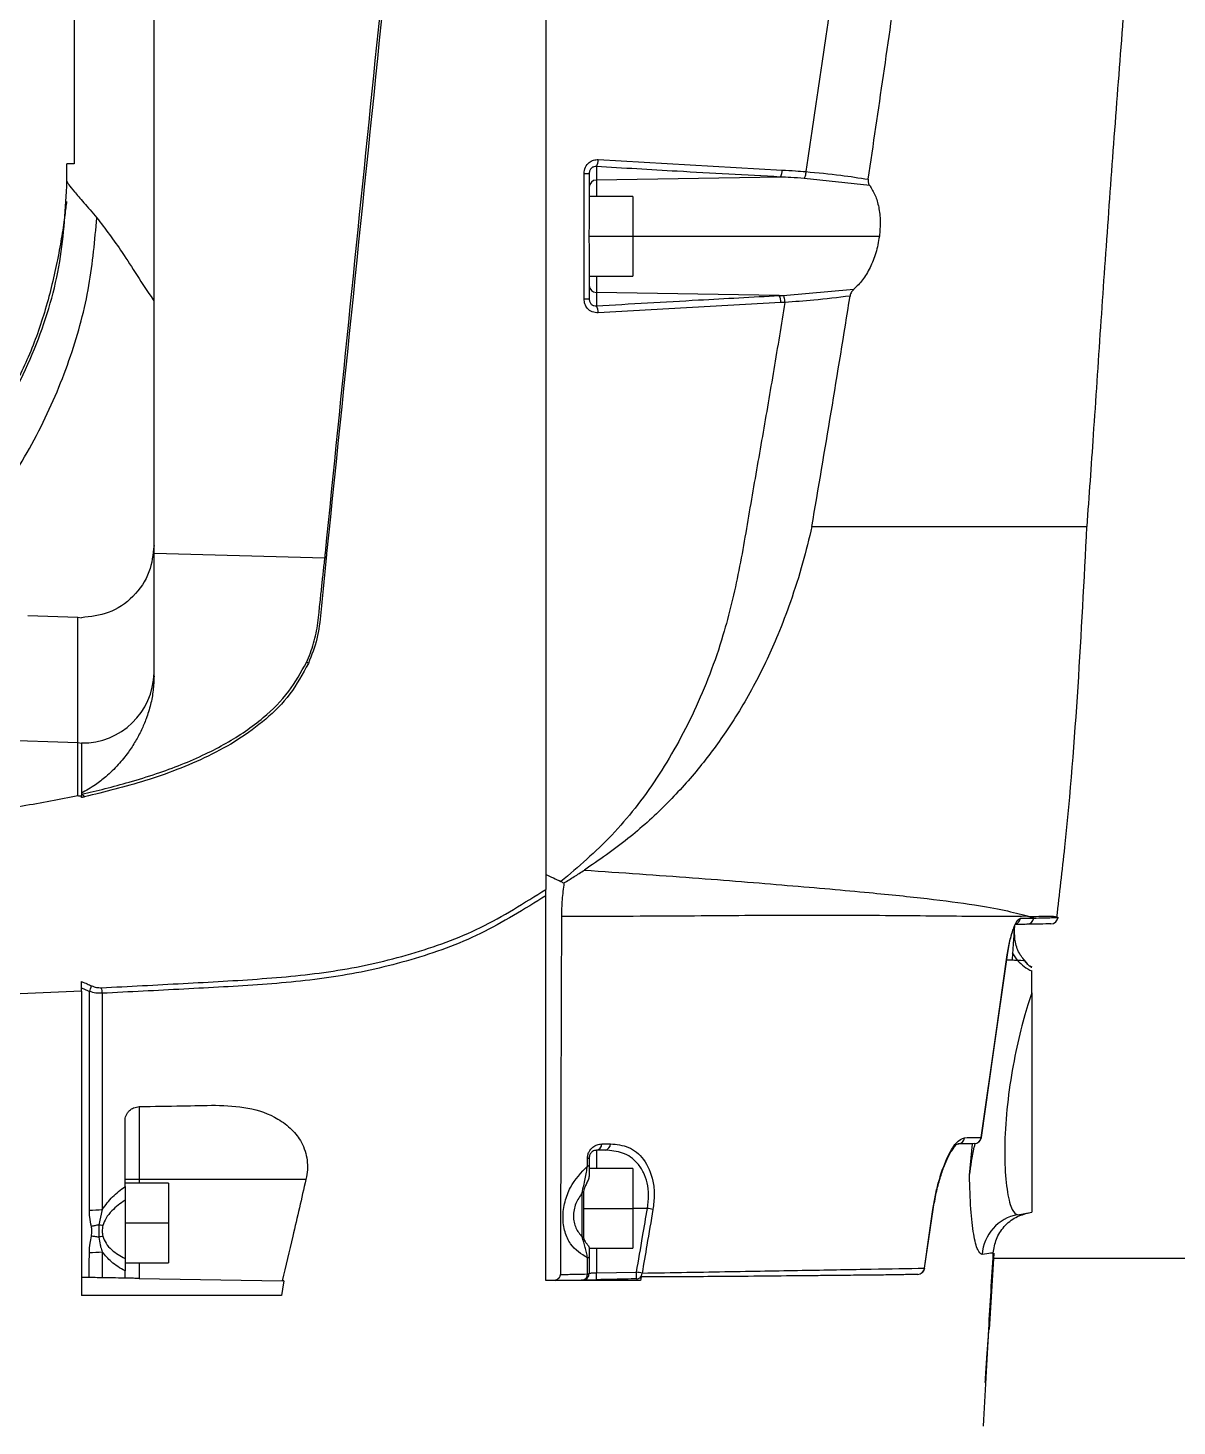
# Model space of a CAD drawing. Header units: millimetres. Extents: x -13464 to 9471, y -517 to 17126.
# Drawn here: x -10003.8 to -9924.6, y 4012.8 to 4109.1 of the extents above; entities that cross this region are included whole.
import ezdxf

# ---------------------------------------------------------------- set-up
doc = ezdxf.new("R2010")
doc.units = ezdxf.units.MM

msp = doc.modelspace()

# ---------------------------------------------------------------- linework, layer by layer
at = {"color": 7, "linetype": 'Continuous', "lineweight": 25}
for p, q in [((-9995.102, 4072.908), (-9995.102, 4187.03)), ((-10000.602, 4099.753), (-10001.102, 4099.753)), ((-9964.611, 4099.557), (-9964.611, 4098.625)), ((-9964.481, 4100.039), (-9951.812, 4099.321)), ((-9951.934, 4098.839), (-9964.611, 4098.625)), ((-9964.611, 4098.625), (-9964.611, 4097.503)), ((-9945.775, 4098.243), (-9950.293, 4098.742)), ((-9962.102, 4097.503), (-9965.102, 4097.503)), ((-9962.102, 4097.503), (-9962.102, 4094.753)), ((-9965.102, 4095.691), (-9965.131, 4094.753)), ((-9965.131, 4094.753), (-9965.102, 4093.797)), ((-9965.131, 4094.753), (-9962.102, 4094.753)), ((-9962.102, 4094.753), (-9962.102, 4092.003)), ((-9962.102, 4094.753), (-9945.109, 4094.753)), ((-9965.102, 4092.003), (-9962.102, 4092.003)), ((-9964.611, 4092.003), (-9964.611, 4090.881)), ((-9964.611, 4090.881), (-9964.611, 4089.959)), ((-9952.011, 4090.669), (-9964.611, 4090.881)), ((-9951.734, 4090.682), (-9946.859, 4091.115)), ((-9951.891, 4090.184), (-9964.48, 4089.474)), ((-9995.102, 4072.908), (-9983.323, 4072.589)), ((-10000.345, 4068.473), (-10003.791, 4068.593)), ((-10000.102, 4068.422), (-10000.345, 4068.473)), ((-10000.345, 4059.839), (-10057.102, 4061.753)), ((-10000.345, 4056.178), (-10000.345, 4059.839)), ((-10000.102, 4059.789), (-10000.345, 4059.839)), ((-10000.102, 4059.833), (-10000.102, 4056.383)), ((-10000.102, 4056.295), (-10000.102, 4056.294)), ((-10000.102, 4056.294), (-10000.099, 4056.295)), ((-10000.099, 4056.295), (-10000.102, 4056.295)), ((-10000.102, 4056.295), (-10000.102, 4056.294)), ((-10000.102, 4056.294), (-10000.102, 4056.181)), ((-10000.102, 4056.181), (-10000.102, 4056.171)), ((-9968.102, 4050.772), (-9968.102, 4049.74)), ((-9968.102, 4022.793), (-9968.102, 4049.305)), ((-9934.72, 4047.833), (-9934.715, 4047.865)), ((-9934.587, 4044.369), (-9934.719, 4044.454)), ((-10000.102, 4042.723), (-10000.102, 4021.753)), ((-9934.602, 4042.607), (-9934.602, 4027.489)), ((-9996.12, 4034.77), (-9996.12, 4029.753)), ((-9938.072, 4032.646), (-9938.074, 4032.646)), ((-9964.611, 4031.762), (-9964.611, 4030.503)), ((-9938.893, 4030.035), (-9938.692, 4032.214)), ((-9965.102, 4031.262), (-9965.102, 4030.734)), ((-9996.12, 4029.753), (-9997.102, 4029.753)), ((-9984.629, 4029.753), (-9996.12, 4029.753)), ((-9996.12, 4029.753), (-9996.12, 4029.503)), ((-9962.102, 4030.503), (-9965.102, 4030.503)), ((-9962.102, 4030.503), (-9962.102, 4027.753)), ((-9994.102, 4029.503), (-9997.102, 4029.503)), ((-9994.102, 4029.503), (-9994.102, 4026.753)), ((-9965.593, 4025.792), (-9965.593, 4028.827)), ((-9965.51, 4028.824), (-9965.51, 4027.753)), ((-9997.102, 4028.313), (-9997.102, 4024.289)), ((-9998.669, 4027.673), (-9998.902, 4026.618)), ((-9965.51, 4027.753), (-9965.51, 4025.798)), ((-9965.51, 4027.753), (-9962.102, 4027.753)), ((-9962.102, 4027.753), (-9962.102, 4025.003)), ((-9961.096, 4027.753), (-9962.102, 4027.753)), ((-9941.997, 4023.632), (-9941.411, 4027.684)), ((-9935.57, 4027.318), (-9934.602, 4027.489)), ((-9998.902, 4026.618), (-9998.902, 4025.766)), ((-9997.102, 4026.753), (-9994.102, 4026.753)), ((-9994.102, 4026.753), (-9994.102, 4024.003)), ((-9965.102, 4025.003), (-9962.102, 4025.003)), ((-9964.611, 4025.003), (-9964.611, 4023.314)), ((-9997.102, 4024.003), (-9994.102, 4024.003)), ((-9996.12, 4024.003), (-9996.12, 4022.928)), ((-9965.102, 4024.412), (-9965.102, 4023.297)), ((-9937.522, 4019.409), (-9937.191, 4024.663)), ((-9696.833, 4024.303), (-9937.213, 4024.303)), ((-9997.102, 4022.945), (-9997.102, 4023.442)), ((-9964.611, 4023.314), (-9961.845, 4023.362)), ((-9996.12, 4022.928), (-9986.271, 4022.756)), ((-9964.609, 4022.835), (-9965.11, 4022.805))]:
    msp.add_line(p, q, dxfattribs=at)
at = {"color": 7, "linetype": 'Continuous', "lineweight": 25, "flags": 128}
for points in [[(-9938.085, 4032.647), (-9937.081, 4039.694), (-9936.293, 4045.231)], [(-9938.074, 4032.646), (-9937.263, 4038.34), (-9936.282, 4045.23)], [(-9936.293, 4045.231), (-9936.28, 4045.23), (-9936.282, 4045.23)], [(-9938.085, 4032.647), (-9938.072, 4032.646), (-9938.072, 4032.646)], [(-9965.23, 4031.196), (-9965.201, 4031.203), (-9965.175, 4031.21), (-9965.153, 4031.218), (-9965.135, 4031.226), (-9965.121, 4031.235), (-9965.11, 4031.244), (-9965.104, 4031.253), (-9965.102, 4031.262)], [(-9965.23, 4030.668), (-9965.23, 4030.964), (-9965.23, 4031.196)], [(-9965.23, 4030.668), (-9965.201, 4030.675), (-9965.175, 4030.682), (-9965.153, 4030.69), (-9965.135, 4030.699), (-9965.121, 4030.707), (-9965.11, 4030.716), (-9965.104, 4030.725), (-9965.102, 4030.734)], [(-9942.003, 4023.632), (-9941.675, 4025.901), (-9941.417, 4027.684)], [(-9941.417, 4027.684), (-9941.395, 4027.682), (-9941.399, 4027.682), (-9941.411, 4027.684)], [(-9999.562, 4022.988), (-9999.562, 4023.956), (-9999.561, 4024.717)], [(-9998.668, 4024.756), (-9998.668, 4023.757), (-9998.668, 4022.972)], [(-9965.227, 4024.347), (-9965.198, 4024.354), (-9965.174, 4024.361), (-9965.152, 4024.369), (-9965.134, 4024.377), (-9965.12, 4024.385), (-9965.11, 4024.394), (-9965.104, 4024.403), (-9965.102, 4024.412)], [(-9965.226, 4023.232), (-9965.226, 4023.856), (-9965.227, 4024.347)], [(-9999.562, 4022.988), (-9999.865, 4022.993), (-10000.102, 4022.997)], [(-9965.226, 4023.232), (-9965.198, 4023.239), (-9965.173, 4023.246), (-9965.152, 4023.254), (-9965.134, 4023.262), (-9965.12, 4023.27), (-9965.11, 4023.279), (-9965.104, 4023.288), (-9965.102, 4023.297)], [(-9961.527, 4023.033), (-9961.549, 4022.898), (-9961.565, 4022.793)], [(-9942.003, 4023.632), (-9941.983, 4023.629), (-9941.979, 4023.629)], [(-9986.153, 4022.754), (-9986.239, 4022.193), (-9986.307, 4021.753)]]:
    msp.add_lwpolyline(points, dxfattribs=at)
at = {"color": 7, "linetype": 'Continuous', "lineweight": 25}
for centre, radius, start, end in [((-9965.332, 4100.01), 0.852, 327.85233, 1.91087), ((-9952.708, 4099.29), 0.896, 329.77122, 1.98441), ((-9965.388, 4132.549), 33.47, 269.87305, 270.48974), ((-9964.611, 4098.134), 0.491, 90.001, 179.01276), ((-9965.388, 4107.779), 17.348, 269.75561, 270.94375), ((-9964.611, 4091.372), 0.491, 180.98724, 269.999), ((-9952.797, 4090.217), 0.906, 357.95004, 29.92694), ((-9965.335, 4089.504), 0.856, 357.98856, 32.14289), ((-9984.451, 4059.709), 12.929, 84.60977, 84.99325), ((-9984.632, 4060.246), 12.731, 83.5591, 83.95691), ((-9985.015, 4064.277), 1.183, 61.78539, 69.22724), ((-10000.018, 4064.75), 4.917, 269.02424, 358.98981), ((-10000.24, 4055.904), 0.415, 31.21655, 70.24915), ((-9935.876, 4047.81), 0.496, 289.7561, 352.68742), ((-9934.958, 4047.827), 0.495, 271.31937, 352.53405), ((-9933.292, 4047.861), 0.5, 271.00091, 354.15873), ((-9933.351, 4046.837), 2.996, 209.62219, 221.89617), ((-9933.356, 4046.832), 2.988, 221.81551, 245.36441), ((-10003.42, 4044.432), 4.236, 335.8988, 341.59173), ((-9999.618, 4042.613), 0.945, 357.84238, 21.61733), ((-9939.717, 4032.684), 0.488, 271.8534, 353.34503), ((-9938.573, 4032.707), 0.491, 271.62096, 352.99589), ((-9938.567, 4032.716), 0.5, 271, 351.89373), ((-9964.675, 4032.188), 0.431, 278.57643, 0.9638), ((-9964.079, 4032.2), 0.433, 278.37291, 0.78497), ((-9965.602, 4027.562), 1.265, 85.82015, 89.62216), ((-9999.594, 4038.845), 11.21, 270.17525, 274.73471), ((-9979.998, 3916.985), 112.369, 80.11755, 80.31606), ((-9935.046, 4024.378), 2.986, 100.11298, 176.24455), ((-9965.602, 4026.489), 0.697, 270.69878, 277.6141), ((-9999.596, 4035.9), 11.183, 270.17532, 274.75719), ((-9965.602, 4023.297), 0.5, 271, 360), ((-9965.658, 4023.224), 0.432, 278.58033, 1.03946), ((-9977.02, 4023.019), 12.412, 359.15065, 1.36102), ((-9976.198, 4023.048), 14.356, 359.41152, 1.25377), ((-9980.805, 3911.794), 113.168, 80.15892, 80.35554), ((-9961.854, 4023.362), 0.462, 271.41554, 303.2409), ((-9962.002, 4023.339), 0.541, 317.82714, 355.45853), ((-9942.484, 4023.684), 0.484, 272.18004, 353.83409), ((-9942.474, 4023.7), 0.5, 271, 351.77511)]:
    msp.add_arc(centre, radius, start, end, dxfattribs=at)
for points, knots in [([(-9945.876, 4098.683), (-9945.17, 4103.458), (-9943.771, 4112.924), (-9941.967, 4127.041), (-9940.412, 4141.097), (-9939.299, 4153.452), (-9938.538, 4164.068), (-9938.033, 4172.893), (-9937.671, 4181.619), (-9937.43, 4190.383), (-9937.398, 4197.674), (-9937.095, 4203.415), (-9936.769, 4207.567), (-9936.353, 4211.554), (-9935.852, 4215.452), (-9935.258, 4219.336), (-9934.561, 4223.259), (-9933.832, 4226.833), (-9933.048, 4230.374), (-9932.244, 4233.811), (-9931.415, 4237.155), (-9930.618, 4240.221), (-9929.658, 4243.753), (-9928.56, 4247.619), (-9927.728, 4250.492), (-9927.257, 4252.125), (-9927.048, 4252.854), (-9926.841, 4253.581), (-9926.638, 4254.301), (-9926.441, 4255.012), (-9926.252, 4255.71), (-9926.074, 4256.396), (-9925.878, 4257.153), (-9925.697, 4257.828), (-9925.526, 4258.434), (-9925.383, 4258.929), (-9925.238, 4259.418), (-9925.051, 4260.034), (-9924.875, 4260.594), (-9924.755, 4260.961), (-9924.742, 4261.001), (-9924.735, 4261.02)], [0, 0, 0, 0, 0.0714272, 0.1416055, 0.2105931, 0.280712, 0.3251785, 0.3681062, 0.4115445, 0.454428, 0.4979291, 0.5192604, 0.5401999, 0.5607226, 0.5805196, 0.6012638, 0.622993, 0.6452409, 0.6623471, 0.6856209, 0.7083196, 0.7268364, 0.7479356, 0.7843312, 0.8180265, 0.8252372, 0.8327264, 0.8405003, 0.8485669, 0.856936, 0.8656193, 0.8746306, 0.8841753, 0.8978611, 0.9062306, 0.9156139, 0.9260129, 0.9374348, 0.9610048, 0.9818531, 1, 1, 1, 1]), ([(-9930.789, 4074.753), (-9930.641, 4076.847), (-9930.321, 4081.345), (-9929.859, 4088.351), (-9929.344, 4095.795), (-9928.783, 4103.396), (-9928.187, 4111.133), (-9927.401, 4121.413), (-9926.457, 4134.334), (-9925.476, 4149.97), (-9924.791, 4164.422), (-9924.364, 4177.636), (-9924.118, 4189.595), (-9923.974, 4201.5), (-9923.903, 4213.512), (-9923.912, 4225.589), (-9924.031, 4237.733), (-9924.268, 4249.617), (-9924.595, 4257.432), (-9924.753, 4261.194)], [0, 0, 0, 0, 0.0391042, 0.0839582, 0.1273683, 0.1691216, 0.2097586, 0.2501239, 0.3308291, 0.4117825, 0.4931925, 0.5547321, 0.6169758, 0.6802086, 0.7440582, 0.8084694, 0.8734767, 0.9391053, 1, 1, 1, 1]), ([(-9968.102, 4220.744), (-9968.102, 4218.384), (-9968.102, 4213.664), (-9968.102, 4208.294), (-9968.102, 4204.867), (-9968.102, 4203.412), (-9968.102, 4201.952), (-9968.102, 4200.489), (-9968.102, 4199.022), (-9968.102, 4197.548), (-9968.102, 4196.085), (-9968.102, 4194.795), (-9968.102, 4193.442), (-9968.102, 4191.768), (-9968.102, 4189.802), (-9968.102, 4187.827), (-9968.102, 4186.085), (-9968.102, 4184.387), (-9968.102, 4182.482), (-9968.102, 4180.315), (-9968.102, 4177.723), (-9968.102, 4174.971), (-9968.102, 4171.315), (-9968.102, 4167.145), (-9968.102, 4162.63), (-9968.102, 4158.395), (-9968.102, 4153.994), (-9968.102, 4149.279), (-9968.102, 4144.497), (-9968.102, 4139.945), (-9968.102, 4132.804), (-9968.102, 4123.13), (-9968.102, 4113.857), (-9968.102, 4107.737), (-9968.102, 4104.647), (-9968.102, 4101.583), (-9968.102, 4098.546), (-9968.102, 4095.537), (-9968.102, 4091.938), (-9968.102, 4087.965), (-9968.102, 4083.592), (-9968.102, 4079.457), (-9968.102, 4075.267), (-9968.102, 4070.675), (-9968.102, 4065.736), (-9968.102, 4060.533), (-9968.102, 4055.504), (-9968.102, 4052.361), (-9968.102, 4050.772)], [0, 0, 0, 0, 0.043475, 0.086968, 0.095506, 0.104051, 0.112606, 0.121175, 0.129724, 0.138311, 0.14696, 0.155303, 0.160843, 0.170588, 0.184539, 0.195188, 0.205089, 0.214972, 0.224838, 0.238376, 0.252817, 0.270111, 0.28645, 0.31667, 0.342957, 0.365311, 0.390647, 0.419822, 0.447663, 0.474171, 0.499345, 0.572392, 0.643144, 0.661295, 0.679289, 0.697126, 0.714805, 0.732327, 0.749692, 0.777664, 0.801721, 0.826072, 0.849886, 0.874901, 0.906529, 0.937103, 0.968206, 1, 1, 1, 1]), ([(-9983.291, 4072.906), (-9982.147, 4084.227), (-9979.859, 4106.87), (-9976.626, 4138.403), (-9973.648, 4167.511), (-9971.842, 4185.301), (-9970.938, 4194.196)], [0, 0, 0, 0, 0.28, 0.56, 0.78, 1, 1, 1, 1]), ([(-9970.806, 4194.183), (-9972.183, 4180.706), (-9974.936, 4153.753), (-9979.051, 4113.322), (-9981.819, 4086.372), (-9983.204, 4072.896)], [0, 0, 0, 0, 0.33334, 0.66667, 1, 1, 1, 1]), ([(-9943.297, 4156.985), (-9943.32, 4156.687), (-9943.376, 4155.957), (-9943.495, 4154.459), (-9943.675, 4152.262), (-9943.933, 4149.27), (-9944.271, 4145.59), (-9944.643, 4141.792), (-9944.951, 4138.825), (-9945.171, 4136.775), (-9945.34, 4135.226), (-9945.545, 4133.385), (-9945.782, 4131.316), (-9947.125, 4119.873), (-9948.705, 4109.16), (-9950.173, 4099.21)], [0, 0, 0, 0, 0.015385, 0.037739, 0.077451, 0.129059, 0.19256, 0.267954, 0.32576, 0.346336, 0.374231, 0.406072, 0.441857, 0.481587, 1, 1, 1, 1]), ([(-10000.602, 4116.003), (-10000.602, 4114.549), (-10000.602, 4109.212), (-10000.602, 4103.737), (-10000.602, 4099.753)], [0, 0, 0, 0, 0.272381, 1, 1, 1, 1]), ([(-10001.102, 4098.547), (-10001.102, 4098.773), (-10001.102, 4099.175), (-10001.102, 4099.576), (-10001.102, 4099.753)], [0, 0, 0, 0, 0.5598354, 1, 1, 1, 1]), ([(-9965.462, 4099.079), (-9965.445, 4099.227), (-9965.409, 4099.521), (-9965.144, 4099.847), (-9964.816, 4100.025), (-9964.593, 4100.034), (-9964.481, 4100.039)], [0, 0, 0, 0, 0.279742, 0.558661, 0.778881, 1, 1, 1, 1]), ([(-9964.611, 4099.557), (-9964.671, 4099.559), (-9964.763, 4099.561), (-9964.88, 4099.51), (-9964.959, 4099.451), (-9965.024, 4099.373), (-9965.069, 4099.282), (-9965.097, 4099.182), (-9965.1, 4099.115), (-9965.102, 4099.081)], [0, 0, 0, 0, 0.249566, 0.377374, 0.499386, 0.622685, 0.749696, 0.869586, 1, 1, 1, 1]), ([(-9951.934, 4098.839), (-9954.305, 4098.969), (-9958.539, 4099.2), (-9962.755, 4099.448), (-9964.611, 4099.557)], [0, 0, 0, 0, 0.559999, 1, 1, 1, 1]), ([(-9951.812, 4099.321), (-9951.506, 4099.303), (-9950.959, 4099.272), (-9950.413, 4099.229), (-9950.173, 4099.21)], [0, 0, 0, 0, 0.559993, 1, 1, 1, 1]), ([(-9950.173, 4099.21), (-9950.178, 4099.155), (-9950.19, 4099.041), (-9950.222, 4098.9), (-9950.258, 4098.797), (-9950.281, 4098.76), (-9950.293, 4098.742)], [0, 0, 0, 0, 0.274178, 0.56143, 0.785821, 1, 1, 1, 1]), ([(-9950.173, 4099.21), (-9949.368, 4099.137), (-9947.93, 4099.007), (-9946.503, 4098.782), (-9945.876, 4098.683)], [0, 0, 0, 0, 0.559974, 1, 1, 1, 1]), ([(-10021.949, 4069.224), (-10021.064, 4069.521), (-10018.292, 4070.452), (-10014.069, 4073.092), (-10009.518, 4077.012), (-10005.776, 4081.821), (-10003.063, 4087.205), (-10001.4, 4092.874), (-10001.199, 4096.691), (-10001.102, 4098.547)], [0, 0, 0, 0, 0.072253, 0.226343, 0.382922, 0.539218, 0.699641, 0.853957, 1, 1, 1, 1]), ([(-10001.102, 4098.547), (-10001.078, 4098.483), (-10001.029, 4098.353), (-10000.617, 4097.858), (-9999.975, 4097.114), (-9999.36, 4096.397), (-9999.048, 4096.034)], [0, 0, 0, 0, 0.248861, 0.495641, 0.744632, 1, 1, 1, 1]), ([(-9965.462, 4090.431), (-9965.462, 4092.046), (-9965.462, 4094.928), (-9965.462, 4097.811), (-9965.462, 4099.079)], [0, 0, 0, 0, 0.56, 1, 1, 1, 1]), ([(-9965.102, 4099.081), (-9965.102, 4098.448), (-9965.102, 4097.318), (-9965.102, 4096.189), (-9965.102, 4095.691)], [0, 0, 0, 0, 0.56, 1, 1, 1, 1]), ([(-9950.293, 4098.742), (-9950.599, 4098.763), (-9951.146, 4098.8), (-9951.693, 4098.827), (-9951.934, 4098.839)], [0, 0, 0, 0, 0.559998, 1, 1, 1, 1]), ([(-9945.875, 4098.683), (-9945.879, 4098.638), (-9945.887, 4098.547), (-9945.865, 4098.426), (-9945.828, 4098.322), (-9945.793, 4098.27), (-9945.775, 4098.243)], [0, 0, 0, 0, 0.24916, 0.499422, 0.738929, 1, 1, 1, 1]), ([(-9945.775, 4098.243), (-9945.639, 4098.03), (-9945.377, 4097.617), (-9945.132, 4096.763), (-9945.019, 4095.795), (-9945.079, 4095.1), (-9945.109, 4094.753)], [0, 0, 0, 0, 0.258153, 0.499559, 0.750231, 1, 1, 1, 1]), ([(-10001.134, 4097.144), (-10001.166, 4096.87), (-10001.226, 4096.351), (-10001.433, 4094.898), (-10001.72, 4093.27), (-10002.089, 4091.552), (-10002.541, 4089.836), (-10003.078, 4088.16), (-10003.709, 4086.54), (-10004.457, 4084.959), (-10005.299, 4083.484), (-10006.169, 4082.178), (-10007.045, 4081.034), (-10007.892, 4080.054), (-10008.677, 4079.236), (-10009.324, 4078.599), (-10010.242, 4077.707), (-10011.101, 4076.913), (-10011.614, 4076.494), (-10011.774, 4076.363)], [0, 0, 0, 0, 0.13, 0.2463294, 0.3494545, 0.4395597, 0.5169857, 0.582471, 0.6373881, 0.6840917, 0.7257227, 0.7632106, 0.7986985, 0.8347504, 0.8736595, 0.9146494, 0.950546, 0.984615, 1, 1, 1, 1]), ([(-10009.064, 4072.832), (-10007.892, 4074.182), (-10005.535, 4076.894), (-10002.797, 4081.558), (-10000.763, 4086.413), (-9999.457, 4091.285), (-9999.182, 4094.476), (-9999.048, 4096.034)], [0, 0, 0, 0, 0.205729, 0.4135, 0.616729, 0.812895, 1, 1, 1, 1]), ([(-9999.048, 4096.034), (-9998.468, 4095.271), (-9997.233, 4093.647), (-9995.918, 4091.466), (-9995.123, 4090.323), (-9995.102, 4090.293)], [0, 0, 0, 0, 0.4636321, 0.9859905, 1, 1, 1, 1]), ([(-9945.109, 4094.753), (-9945.178, 4094.365), (-9945.317, 4093.59), (-9945.737, 4092.566), (-9946.252, 4091.708), (-9946.657, 4091.313), (-9946.859, 4091.115)], [0, 0, 0, 0, 0.249744, 0.49969, 0.749785, 1, 1, 1, 1]), ([(-9965.102, 4093.797), (-9965.102, 4093.169), (-9965.102, 4092.048), (-9965.102, 4090.927), (-9965.102, 4090.433)], [0, 0, 0, 0, 0.56, 1, 1, 1, 1]), ([(-9964.48, 4089.474), (-9964.622, 4089.483), (-9964.906, 4089.502), (-9965.236, 4089.755), (-9965.429, 4090.084), (-9965.451, 4090.315), (-9965.462, 4090.431)], [0, 0, 0, 0, 0.279802, 0.558736, 0.77884, 1, 1, 1, 1]), ([(-9965.102, 4090.433), (-9965.1, 4090.399), (-9965.097, 4090.331), (-9965.069, 4090.232), (-9965.023, 4090.141), (-9964.958, 4090.064), (-9964.879, 4090.005), (-9964.762, 4089.955), (-9964.671, 4089.957), (-9964.611, 4089.959)], [0, 0, 0, 0, 0.130521, 0.250868, 0.37736, 0.500813, 0.622685, 0.750845, 1, 1, 1, 1]), ([(-9964.611, 4089.959), (-9962.264, 4090.096), (-9958.074, 4090.342), (-9953.864, 4090.569), (-9952.011, 4090.669)], [0, 0, 0, 0, 0.5599982, 1, 1, 1, 1]), ([(-9952.011, 4090.669), (-9951.96, 4090.671), (-9951.867, 4090.675), (-9951.775, 4090.68), (-9951.734, 4090.682)], [0, 0, 0, 0, 0.56, 1, 1, 1, 1]), ([(-9951.614, 4090.2), (-9951.619, 4090.259), (-9951.629, 4090.381), (-9951.661, 4090.529), (-9951.697, 4090.633), (-9951.722, 4090.666), (-9951.734, 4090.682)], [0, 0, 0, 0, 0.273372, 0.561634, 0.786628, 1, 1, 1, 1]), ([(-9947.128, 4090.636), (-9947.963, 4090.53), (-9949.455, 4090.34), (-9950.954, 4090.243), (-9951.614, 4090.2)], [0, 0, 0, 0, 0.559976, 1, 1, 1, 1]), ([(-9949.759, 4074.753), (-9949.313, 4077.376), (-9948.412, 4082.666), (-9947.558, 4087.964), (-9947.128, 4090.636)], [0, 0, 0, 0, 0.495773, 1, 1, 1, 1]), ([(-9946.859, 4091.115), (-9946.915, 4091.058), (-9947.001, 4090.97), (-9947.092, 4090.793), (-9947.116, 4090.686), (-9947.128, 4090.636)], [0, 0, 0, 0, 0.497551, 0.76482, 1, 1, 1, 1]), ([(-9951.614, 4090.2), (-9951.87, 4088.659), (-9952.381, 4085.576), (-9953.165, 4080.955), (-9953.988, 4076.34), (-9954.737, 4071.727), (-9955.894, 4066.831), (-9957.778, 4061.94), (-9960.379, 4057.306), (-9963.463, 4053.334), (-9965.86, 4051.296), (-9967.054, 4050.28)], [0, 0, 0, 0, 0.100723, 0.201469, 0.302239, 0.403049, 0.502521, 0.627045, 0.751617, 0.876168, 1, 1, 1, 1]), ([(-9951.614, 4090.2), (-9951.666, 4090.197), (-9951.758, 4090.191), (-9951.851, 4090.186), (-9951.891, 4090.184)], [0, 0, 0, 0, 0.56001, 1, 1, 1, 1]), ([(-9949.759, 4074.753), (-9949.962, 4073.91), (-9950.383, 4072.157), (-9951.183, 4069.661), (-9952.019, 4067.447), (-9952.848, 4065.573), (-9953.687, 4063.892), (-9954.633, 4062.223), (-9955.915, 4060.217), (-9957.628, 4057.928), (-9959.881, 4055.457), (-9962.483, 4053.101), (-9964.428, 4051.765), (-9965.441, 4051.069)], [0, 0, 0, 0, 0.08228, 0.171024, 0.248605, 0.307806, 0.369078, 0.432757, 0.49919, 0.610981, 0.730597, 0.859668, 1, 1, 1, 1]), ([(-9949.759, 4074.753), (-9949.078, 4074.753), (-9947.678, 4074.753), (-9945.645, 4074.753), (-9943.609, 4074.753), (-9941.387, 4074.753), (-9939.501, 4074.752), (-9938.137, 4074.752), (-9937.469, 4074.753), (-9936.874, 4074.754), (-9936.061, 4074.753), (-9935.016, 4074.753), (-9933.658, 4074.753), (-9932.341, 4074.753), (-9931.465, 4074.754), (-9931.127, 4074.751), (-9930.842, 4074.752), (-9930.81, 4074.753), (-9930.793, 4074.753)], [0, 0, 0, 0, 0.048434, 0.099466, 0.153093, 0.209311, 0.286095, 0.323155, 0.34683, 0.357631, 0.389289, 0.441707, 0.492703, 0.5925, 0.696159, 0.796169, 0.897948, 1, 1, 1, 1]), ([(-9932.875, 4047.812), (-9932.685, 4049.427), (-9931.635, 4058.375), (-9931.177, 4067.378), (-9930.802, 4074.755)], [0, 0, 0, 0, 0.18054, 1, 1, 1, 1]), ([(-9995.102, 4073.447), (-9995.169, 4072.827), (-9995.308, 4071.546), (-9996.464, 4069.844), (-9998.171, 4068.678), (-9999.472, 4068.536), (-10000.102, 4068.467)], [0, 0, 0, 0, 0.241228, 0.498829, 0.757114, 1, 1, 1, 1]), ([(-9995.102, 4064.429), (-9995.102, 4065.162), (-9995.102, 4066.633), (-9995.102, 4069.467), (-9995.102, 4071.605), (-9995.102, 4072.908)], [0, 0, 0, 0, 0.279205, 0.560554, 1, 1, 1, 1]), ([(-9984.596, 4065.384), (-9984.503, 4065.598), (-9984.317, 4066.024), (-9984.098, 4066.698), (-9983.926, 4067.388), (-9983.802, 4068.105), (-9983.744, 4068.67), (-9983.688, 4069.205), (-9983.623, 4069.821), (-9983.532, 4070.678), (-9983.428, 4071.641), (-9983.358, 4072.273), (-9983.323, 4072.589)], [0, 0, 0, 0, 0.100768, 0.200399, 0.299845, 0.398672, 0.50054, 0.531136, 0.616705, 0.749878, 0.874667, 1, 1, 1, 1]), ([(-9983.237, 4072.581), (-9983.354, 4071.321), (-9983.531, 4069.422), (-9983.805, 4066.975), (-9984.239, 4065.872), (-9984.456, 4065.32)], [0, 0, 0, 0, 0.496357, 0.747861, 1, 1, 1, 1]), ([(-9983.323, 4072.589), (-9983.318, 4072.648), (-9983.308, 4072.754), (-9983.296, 4072.859), (-9983.291, 4072.906)], [0, 0, 0, 0, 0.559991, 1, 1, 1, 1]), ([(-9983.204, 4072.896), (-9983.21, 4072.838), (-9983.222, 4072.733), (-9983.232, 4072.628), (-9983.237, 4072.581)], [0, 0, 0, 0, 0.560016, 1, 1, 1, 1]), ([(-10000.345, 4059.839), (-10000.345, 4060.764), (-10000.345, 4062.676), (-10000.345, 4064.759), (-10000.345, 4066.434), (-10000.345, 4067.605), (-10000.345, 4068.34), (-10000.345, 4068.427), (-10000.345, 4068.47)], [0, 0, 0, 0, 0.150542, 0.311116, 0.479184, 0.652107, 0.827212, 1, 1, 1, 1]), ([(-10000.099, 4056.295), (-9999.565, 4056.42), (-9998.508, 4056.667), (-9996.755, 4057.142), (-9994.979, 4057.681), (-9993.219, 4058.328), (-9991.611, 4059.026), (-9990.133, 4059.792), (-9988.798, 4060.62), (-9987.311, 4061.75), (-9985.783, 4063.241), (-9984.977, 4064.695), (-9984.596, 4065.384)], [0, 0, 0, 0, 0.099557, 0.196946, 0.304737, 0.402719, 0.500572, 0.585951, 0.668649, 0.750201, 0.881785, 1, 1, 1, 1]), ([(-9995.102, 4064.429), (-9995.115, 4064.104), (-9995.141, 4063.429), (-9995.334, 4062.449), (-9995.615, 4061.536), (-9995.972, 4060.697), (-9996.382, 4059.926), (-9996.912, 4059.115), (-9997.594, 4058.277), (-9998.36, 4057.536), (-9999.214, 4056.873), (-9999.779, 4056.561), (-10000.102, 4056.383)], [0, 0, 0, 0, 0.0776102, 0.1609881, 0.2508226, 0.3280665, 0.4111901, 0.5003769, 0.6173999, 0.7505889, 0.8575673, 1, 1, 1, 1]), ([(-9984.456, 4065.32), (-9984.856, 4064.589), (-9985.659, 4063.125), (-9987.374, 4061.421), (-9989.29, 4060.02), (-9992.045, 4058.518), (-9995.731, 4057.133), (-9998.503, 4056.456), (-9999.885, 4056.119)], [0, 0, 0, 0, 0.124792, 0.249975, 0.375398, 0.500344, 0.751071, 1, 1, 1, 1]), ([(-10000.345, 4056.178), (-10001.596, 4055.935), (-10004.097, 4055.448), (-10008.349, 4054.89), (-10012.222, 4054.515), (-10015.627, 4054.27), (-10018.453, 4054.109), (-10021.357, 4053.983), (-10024.289, 4053.888), (-10026.26, 4053.844), (-10027.248, 4053.824), (-10027.252, 4053.823), (-10027.26, 4053.823), (-10027.273, 4053.823), (-10027.296, 4053.823), (-10027.338, 4053.822), (-10027.415, 4053.82), (-10027.557, 4053.818), (-10027.826, 4053.813), (-10028.36, 4053.803), (-10029.255, 4053.79), (-10030.457, 4053.774), (-10031.829, 4053.76), (-10033.253, 4053.749), (-10035.125, 4053.739), (-10037.488, 4053.733), (-10040.602, 4053.736), (-10044.159, 4053.746), (-10048.271, 4053.758), (-10052.625, 4053.765), (-10055.621, 4053.748), (-10057.102, 4053.74)], [0, 0, 0, 0, 0.082951, 0.16577, 0.250134, 0.29854, 0.348832, 0.39914, 0.449343, 0.499447, 0.499525, 0.499586, 0.499696, 0.499892, 0.500245, 0.50088, 0.502031, 0.504143, 0.508096, 0.515731, 0.531202, 0.553456, 0.576552, 0.600493, 0.625279, 0.670807, 0.719254, 0.781546, 0.849159, 0.925402, 1, 1, 1, 1]), ([(-10000.102, 4056.171), (-10000.147, 4056.172), (-10000.228, 4056.175), (-10000.31, 4056.177), (-10000.345, 4056.178)], [0, 0, 0, 0, 0.560012, 1, 1, 1, 1]), ([(-10000.102, 4056.383), (-10000.102, 4056.366), (-10000.102, 4056.336), (-10000.102, 4056.307), (-10000.102, 4056.295)], [0, 0, 0, 0, 0.560001, 1, 1, 1, 1]), ([(-10000.102, 4056.072), (-10000.102, 4056.09), (-10000.102, 4056.123), (-10000.102, 4056.156), (-10000.102, 4056.171)], [0, 0, 0, 0, 0.559993, 1, 1, 1, 1]), ([(-9999.885, 4056.119), (-9999.925, 4056.11), (-9999.998, 4056.094), (-10000.07, 4056.079), (-10000.102, 4056.072)], [0, 0, 0, 0, 0.559888, 1, 1, 1, 1]), ([(-9966.845, 4050.181), (-9966.612, 4050.326), (-9966.144, 4050.617), (-9965.676, 4050.918), (-9965.442, 4051.069)], [0, 0, 0, 0, 0.497612, 1, 1, 1, 1]), ([(-9965.441, 4051.069), (-9962.9, 4050.894), (-9957.829, 4050.544), (-9951.308, 4050.013), (-9945.948, 4049.546), (-9941.703, 4049.106), (-9938.668, 4048.712), (-9936.397, 4048.301), (-9935.396, 4048.044), (-9934.894, 4047.914)], [0, 0, 0, 0, 0.167359, 0.333872, 0.500556, 0.640651, 0.780097, 0.889812, 1, 1, 1, 1]), ([(-9968.102, 4050.771), (-9967.928, 4050.689), (-9967.579, 4050.526), (-9967.229, 4050.362), (-9967.054, 4050.28)], [0, 0, 0, 0, 0.498715, 1, 1, 1, 1]), ([(-9967.054, 4050.28), (-9967.015, 4050.261), (-9966.945, 4050.228), (-9966.875, 4050.195), (-9966.845, 4050.181)], [0, 0, 0, 0, 0.560048, 1, 1, 1, 1]), ([(-9966.845, 4050.181), (-9966.895, 4049.797), (-9966.996, 4049.028), (-9967.013, 4048.253), (-9967.021, 4047.864)], [0, 0, 0, 0, 0.498068, 1, 1, 1, 1]), ([(-9998.739, 4042.961), (-9996.844, 4043.059), (-9993.06, 4043.256), (-9987.635, 4043.552), (-9982.39, 4044.054), (-9977.353, 4045.205), (-9972.517, 4046.951), (-9969.578, 4048.808), (-9968.102, 4049.74)], [0, 0, 0, 0, 0.167242, 0.333757, 0.499011, 0.664263, 0.831489, 1, 1, 1, 1]), ([(-9968.102, 4049.305), (-9969.579, 4048.379), (-9972.52, 4046.534), (-9977.353, 4044.797), (-9982.382, 4043.648), (-9987.614, 4043.152), (-9993.026, 4042.868), (-9996.788, 4042.674), (-9998.674, 4042.577)], [0, 0, 0, 0, 0.169077, 0.336583, 0.502071, 0.66744, 0.833386, 1, 1, 1, 1]), ([(-9968.102, 4049.305), (-9968.102, 4049.341), (-9968.102, 4049.418), (-9968.102, 4049.57), (-9968.102, 4049.672), (-9968.102, 4049.74)], [0, 0, 0, 0, 0.240001, 0.5006796, 1, 1, 1, 1]), ([(-9967.021, 4047.864), (-9967.034, 4043.752), (-9967.048, 4039.497), (-9967.063, 4034.177), (-9967.072, 4030.067), (-9967.082, 4026.101), (-9967.09, 4023.199)], [0, 0, 0, 0, 0.5, 0.517475, 0.64709, 1, 1, 1, 1]), ([(-9934.897, 4047.891), (-9935.269, 4047.882), (-9936.012, 4047.863), (-9937.702, 4047.866), (-9939.967, 4047.885), (-9942.984, 4047.917), (-9946.915, 4047.943), (-9952.187, 4047.952), (-9959.041, 4047.891), (-9964.356, 4047.873), (-9967.021, 4047.864)], [0, 0, 0, 0, 0.078734, 0.157204, 0.280116, 0.389904, 0.500153, 0.666639, 0.832875, 1, 1, 1, 1]), ([(-9936.293, 4045.231), (-9936.237, 4045.563), (-9936.124, 4046.227), (-9935.875, 4047.049), (-9935.611, 4047.628), (-9935.46, 4047.707), (-9935.385, 4047.747)], [0, 0, 0, 0, 0.249465, 0.499165, 0.749078, 1, 1, 1, 1]), ([(-9935.941, 4044.852), (-9935.91, 4045.312), (-9935.854, 4046.125), (-9935.797, 4046.937), (-9935.773, 4047.289)], [0, 0, 0, 0, 0.566363, 1, 1, 1, 1]), ([(-9934.947, 4047.332), (-9935.104, 4047.329), (-9935.358, 4047.325), (-9935.657, 4047.319), (-9935.771, 4047.317)], [0, 0, 0, 0, 0.6172112, 1, 1, 1, 1]), ([(-9935.385, 4047.747), (-9935.2, 4047.75), (-9934.871, 4047.756), (-9934.59, 4047.76), (-9934.467, 4047.763)], [0, 0, 0, 0, 0.5599959, 1, 1, 1, 1]), ([(-9933.283, 4047.361), (-9933.392, 4047.359), (-9933.586, 4047.355), (-9934.531, 4047.339), (-9934.947, 4047.332)], [0, 0, 0, 0, 0.559739, 1, 1, 1, 1]), ([(-9934.894, 4047.914), (-9934.895, 4047.91), (-9934.896, 4047.902), (-9934.897, 4047.894), (-9934.897, 4047.891)], [0, 0, 0, 0, 0.56001, 1, 1, 1, 1]), ([(-9934.897, 4047.891), (-9934.866, 4047.887), (-9934.804, 4047.878), (-9934.745, 4047.87), (-9934.715, 4047.865)], [0, 0, 0, 0, 0.499947, 1, 1, 1, 1]), ([(-9934.467, 4047.763), (-9934.513, 4047.777), (-9934.594, 4047.803), (-9934.681, 4047.824), (-9934.72, 4047.833)], [0, 0, 0, 0, 0.559974, 1, 1, 1, 1]), ([(-9934.715, 4047.865), (-9934.172, 4047.888), (-9933.087, 4047.934), (-9932.892, 4047.851), (-9932.794, 4047.81)], [0, 0, 0, 0, 0.500901, 1, 1, 1, 1]), ([(-9934.467, 4047.763), (-9934, 4047.774), (-9933.065, 4047.797), (-9932.885, 4047.806), (-9932.794, 4047.81)], [0, 0, 0, 0, 0.50021, 1, 1, 1, 1]), ([(-9936.282, 4045.23), (-9936.252, 4045.42), (-9936.195, 4045.788), (-9936.086, 4046.278), (-9935.978, 4046.68), (-9935.916, 4046.872), (-9935.886, 4046.964)], [0, 0, 0, 0, 0.273834, 0.532784, 0.774794, 1, 1, 1, 1]), ([(-9934.891, 4044.619), (-9935.072, 4044.815), (-9935.462, 4045.238), (-9935.781, 4046.068), (-9935.791, 4046.665), (-9935.796, 4046.954)], [0, 0, 0, 0, 0.308298, 0.665624, 1, 1, 1, 1]), ([(-9935.584, 4044.84), (-9935.641, 4044.842), (-9935.759, 4044.846), (-9936.097, 4044.858), (-9936.287, 4044.864), (-9936.325, 4044.866)], [0, 0, 0, 0, 0.433973, 0.8853506, 1, 1, 1, 1]), ([(-9935.106, 4044.823), (-9935.106, 4044.823), (-9934.947, 4044.817), (-9935.265, 4044.829), (-9935.584, 4044.84)], [0, 0, 0, 0, 0.00027, 1, 1, 1, 1]), ([(-9934.601, 4044.347), (-9934.606, 4044.349), (-9934.807, 4044.468), (-9934.961, 4044.651), (-9935.111, 4044.829)], [0, 0, 0, 0, 0.021936, 1, 1, 1, 1]), ([(-10000.102, 4043.391), (-9999.971, 4043.336), (-9999.737, 4043.237), (-9999.503, 4043.138), (-9999.4, 4043.094)], [0, 0, 0, 0, 0.559997, 1, 1, 1, 1]), ([(-10000.102, 4042.723), (-10000.102, 4042.847), (-10000.102, 4043.07), (-10000.102, 4043.293), (-10000.102, 4043.391)], [0, 0, 0, 0, 0.560006, 1, 1, 1, 1]), ([(-9934.602, 4042.607), (-9934.602, 4043.026), (-9934.602, 4043.865), (-9934.602, 4044.032), (-9934.602, 4044.116)], [0, 0, 0, 0, 0.498366, 1, 1, 1, 1]), ([(-10000.102, 4042.723), (-10002.919, 4042.593), (-10008.42, 4042.341), (-10016.824, 4042.038), (-10024.779, 4041.81), (-10032.439, 4041.647), (-10038.361, 4041.553), (-10042.922, 4041.496), (-10046.065, 4041.465), (-10049.023, 4041.439), (-10050.92, 4041.431), (-10051.714, 4041.428)], [0, 0, 0, 0, 0.174973, 0.341719, 0.500297, 0.638203, 0.779812, 0.834792, 0.894268, 0.955748, 1, 1, 1, 1]), ([(-9999.553, 4042.702), (-9999.655, 4042.746), (-9999.838, 4042.824), (-10000.022, 4042.902), (-10000.102, 4042.936)], [0, 0, 0, 0, 0.56, 1, 1, 1, 1]), ([(-9999.56, 4027.635), (-9999.559, 4029.342), (-9999.558, 4032.154), (-9999.556, 4036.072), (-9999.554, 4039.386), (-9999.553, 4041.597), (-9999.553, 4042.702)], [0, 0, 0, 0, 0.34, 0.56, 0.78, 1, 1, 1, 1]), ([(-9998.674, 4042.577), (-9998.818, 4042.577), (-9999.103, 4042.578), (-9999.404, 4042.661), (-9999.553, 4042.702)], [0, 0, 0, 0, 0.5044659, 1, 1, 1, 1]), ([(-9999.4, 4043.094), (-9999.289, 4043.053), (-9999.066, 4042.97), (-9998.848, 4042.964), (-9998.739, 4042.961)], [0, 0, 0, 0, 0.500093, 1, 1, 1, 1]), ([(-9998.674, 4042.577), (-9998.673, 4039.795), (-9998.671, 4034.826), (-9998.67, 4029.859), (-9998.669, 4027.673)], [0, 0, 0, 0, 0.56, 1, 1, 1, 1]), ([(-9934.602, 4042.607), (-9934.78, 4042.063), (-9935.135, 4040.974), (-9935.713, 4038.604), (-9936.187, 4035.948), (-9936.461, 4033.205), (-9936.49, 4030.709), (-9936.303, 4028.766), (-9935.962, 4027.502), (-9935.701, 4027.379), (-9935.57, 4027.318)], [0, 0, 0, 0, 0.1250054, 0.2499782, 0.3748862, 0.4997515, 0.6246417, 0.7495926, 0.8745969, 1, 1, 1, 1]), ([(-9997.102, 4033.77), (-9997.098, 4033.837), (-9997.091, 4033.97), (-9997.028, 4034.166), (-9996.929, 4034.346), (-9996.762, 4034.538), (-9996.49, 4034.723), (-9996.251, 4034.753), (-9996.12, 4034.77)], [0, 0, 0, 0, 0.122907, 0.24618, 0.371512, 0.500514, 0.725023, 1, 1, 1, 1]), ([(-9996.12, 4034.77), (-9995.127, 4034.787), (-9993.354, 4034.818), (-9991.622, 4034.849), (-9990.86, 4034.862)], [0, 0, 0, 0, 0.559961, 1, 1, 1, 1]), ([(-9990.86, 4034.862), (-9990.109, 4034.835), (-9988.605, 4034.781), (-9986.821, 4034.153), (-9985.611, 4033.258), (-9984.998, 4032.466), (-9984.677, 4031.721), (-9984.536, 4031.08), (-9984.508, 4030.414), (-9984.589, 4029.974), (-9984.629, 4029.753)], [0, 0, 0, 0, 0.248738, 0.498297, 0.633033, 0.748765, 0.814444, 0.877035, 0.938271, 1, 1, 1, 1]), ([(-9997.102, 4029.261), (-9997.102, 4030.103), (-9997.102, 4031.606), (-9997.102, 4033.109), (-9997.102, 4033.77)], [0, 0, 0, 0, 0.56, 1, 1, 1, 1]), ([(-9941.417, 4027.684), (-9941.363, 4028.015), (-9941.254, 4028.676), (-9940.944, 4029.928), (-9940.46, 4031.276), (-9939.807, 4032.396), (-9939.424, 4032.55), (-9939.232, 4032.627)], [0, 0, 0, 0, 0.124935, 0.250313, 0.499694, 0.749337, 1, 1, 1, 1]), ([(-9939.232, 4032.627), (-9939.007, 4032.631), (-9938.604, 4032.638), (-9938.244, 4032.645), (-9938.085, 4032.647)], [0, 0, 0, 0, 0.559996, 1, 1, 1, 1]), ([(-9965.23, 4031.196), (-9965.224, 4031.275), (-9965.213, 4031.433), (-9965.099, 4031.729), (-9964.868, 4031.994), (-9964.557, 4032.163), (-9964.348, 4032.185), (-9964.244, 4032.195)], [0, 0, 0, 0, 0.1253697, 0.2508396, 0.4999815, 0.749858, 1, 1, 1, 1]), ([(-9964.611, 4031.762), (-9964.699, 4031.749), (-9964.83, 4031.731), (-9964.986, 4031.596), (-9965.053, 4031.483), (-9965.081, 4031.412), (-9965.099, 4031.334), (-9965.101, 4031.286), (-9965.102, 4031.262)], [0, 0, 0, 0, 0.499145, 0.748291, 0.821472, 0.884323, 0.941738, 1, 1, 1, 1]), ([(-9964.016, 4031.772), (-9964.126, 4031.77), (-9964.324, 4031.767), (-9964.523, 4031.763), (-9964.611, 4031.762)], [0, 0, 0, 0, 0.56, 1, 1, 1, 1]), ([(-9964.244, 4032.195), (-9964.132, 4032.197), (-9963.932, 4032.201), (-9963.734, 4032.204), (-9963.646, 4032.206)], [0, 0, 0, 0, 0.56, 1, 1, 1, 1]), ([(-9961.096, 4027.753), (-9961.055, 4028.056), (-9960.973, 4028.661), (-9961.082, 4029.518), (-9961.347, 4030.266), (-9961.879, 4031.053), (-9962.778, 4031.672), (-9963.603, 4031.739), (-9964.016, 4031.772)], [0, 0, 0, 0, 0.1252332, 0.2503109, 0.3706013, 0.5012001, 0.7507494, 1, 1, 1, 1]), ([(-9963.646, 4032.206), (-9963.222, 4032.164), (-9962.373, 4032.081), (-9961.298, 4031.231), (-9960.725, 4029.957), (-9960.591, 4028.686), (-9960.672, 4028.02), (-9960.712, 4027.687)], [0, 0, 0, 0, 0.249705, 0.499839, 0.749057, 0.874393, 1, 1, 1, 1]), ([(-9941.394, 4027.682), (-9941.33, 4028.068), (-9941.204, 4028.822), (-9940.936, 4029.831), (-9940.656, 4030.653), (-9940.319, 4031.444), (-9940.104, 4031.745), (-9939.973, 4031.929)], [0, 0, 0, 0, 0.2003042, 0.3903187, 0.5690297, 0.7364456, 1, 1, 1, 1]), ([(-9939.973, 4031.929), (-9939.954, 4031.96), (-9939.803, 4032.212), (-9939.706, 4032.208), (-9939.621, 4032.205)], [0, 0, 0, 0, 0.1247678, 1, 1, 1, 1]), ([(-9938.559, 4032.216), (-9938.76, 4032.213), (-9939.121, 4032.207), (-9939.524, 4032.199), (-9939.701, 4032.196)], [0, 0, 0, 0, 0.559995, 1, 1, 1, 1]), ([(-9938.893, 4030.035), (-9938.806, 4030.684), (-9938.708, 4031.412), (-9938.529, 4032.122), (-9938.51, 4032.198)], [0, 0, 0, 0, 0.89298, 1, 1, 1, 1]), ([(-9965.102, 4030.734), (-9965.102, 4030.601), (-9965.102, 4030.364), (-9965.102, 4030.131), (-9965.102, 4030.029)], [0, 0, 0, 0, 0.561311, 1, 1, 1, 1]), ([(-9984.629, 4029.753), (-9984.933, 4028.446), (-9985.477, 4026.113), (-9986.028, 4023.782), (-9986.271, 4022.756)], [0, 0, 0, 0, 0.56, 1, 1, 1, 1]), ([(-9965.227, 4024.347), (-9965.65, 4024.602), (-9966.287, 4024.987), (-9966.809, 4026.104), (-9966.964, 4027.13), (-9966.816, 4028.222), (-9966.297, 4029.56), (-9965.656, 4030.226), (-9965.23, 4030.668)], [0, 0, 0, 0, 0.24951, 0.375065, 0.500186, 0.625495, 0.750944, 1, 1, 1, 1]), ([(-9965.593, 4028.827), (-9965.523, 4029.149), (-9965.42, 4029.615), (-9965.292, 4030.22), (-9965.25, 4030.525), (-9965.23, 4030.668)], [0, 0, 0, 0, 0.543803, 0.785459, 1, 1, 1, 1]), ([(-9965.102, 4030.029), (-9965.117, 4029.947), (-9965.146, 4029.784), (-9965.242, 4029.588), (-9965.334, 4029.389), (-9965.439, 4029.182), (-9965.486, 4028.945), (-9965.51, 4028.824)], [0, 0, 0, 0, 0.250296, 0.500284, 0.513584, 0.749931, 1, 1, 1, 1]), ([(-9938.026, 4024.574), (-9938.129, 4024.633), (-9938.335, 4024.751), (-9938.615, 4025.891), (-9938.833, 4027.621), (-9938.873, 4029.229), (-9938.893, 4030.035)], [0, 0, 0, 0, 0.248889, 0.497901, 0.748248, 1, 1, 1, 1]), ([(-9998.669, 4027.673), (-9998.442, 4027.981), (-9997.986, 4028.597), (-9997.397, 4029.039), (-9997.102, 4029.261)], [0, 0, 0, 0, 0.498431, 1, 1, 1, 1]), ([(-9997.102, 4029.261), (-9997.102, 4029.097), (-9997.102, 4028.767), (-9997.102, 4028.465), (-9997.102, 4028.313)], [0, 0, 0, 0, 0.498261, 1, 1, 1, 1]), ([(-9965.593, 4028.827), (-9965.754, 4028.589), (-9965.996, 4028.23), (-9966.166, 4027.656), (-9966.211, 4027.217), (-9966.165, 4026.79), (-9965.995, 4026.266), (-9965.753, 4025.981), (-9965.593, 4025.792)], [0, 0, 0, 0, 0.2491665, 0.3769451, 0.4989681, 0.6213185, 0.749888, 1, 1, 1, 1]), ([(-9997.102, 4028.313), (-9997.418, 4028.088), (-9997.905, 4027.74), (-9998.422, 4027.119), (-9998.563, 4026.739), (-9998.628, 4026.565)], [0, 0, 0, 0, 0.498932, 0.770277, 1, 1, 1, 1]), ([(-9999.416, 4026.514), (-9999.46, 4026.721), (-9999.538, 4027.091), (-9999.553, 4027.469), (-9999.56, 4027.635)], [0, 0, 0, 0, 0.559822, 1, 1, 1, 1]), ([(-9961.845, 4023.362), (-9961.705, 4024.182), (-9961.456, 4025.645), (-9961.206, 4027.109), (-9961.096, 4027.753)], [0, 0, 0, 0, 0.56, 1, 1, 1, 1]), ([(-9960.712, 4027.687), (-9960.853, 4026.867), (-9961.103, 4025.404), (-9961.353, 4023.94), (-9961.462, 4023.296)], [0, 0, 0, 0, 0.56, 1, 1, 1, 1]), ([(-9937.254, 4024.685), (-9937.204, 4025.007), (-9937.1, 4025.67), (-9936.538, 4026.535), (-9935.742, 4027.192), (-9935.095, 4027.371), (-9934.781, 4027.457)], [0, 0, 0, 0, 0.242901, 0.5, 0.757099, 1, 1, 1, 1]), ([(-9999.417, 4025.843), (-9999.4, 4025.968), (-9999.372, 4026.192), (-9999.403, 4026.415), (-9999.416, 4026.514)], [0, 0, 0, 0, 0.55954, 1, 1, 1, 1]), ([(-9998.902, 4026.618), (-9998.997, 4026.597), (-9999.165, 4026.56), (-9999.34, 4026.528), (-9999.416, 4026.514)], [0, 0, 0, 0, 0.559998, 1, 1, 1, 1]), ([(-9998.628, 4026.565), (-9998.68, 4026.575), (-9998.773, 4026.594), (-9998.863, 4026.61), (-9998.902, 4026.618)], [0, 0, 0, 0, 0.558357, 1, 1, 1, 1]), ([(-9998.628, 4026.565), (-9998.652, 4026.441), (-9998.699, 4026.193), (-9998.652, 4025.952), (-9998.628, 4025.831)], [0, 0, 0, 0, 0.499872, 1, 1, 1, 1]), ([(-9999.561, 4024.717), (-9999.55, 4024.929), (-9999.529, 4025.308), (-9999.451, 4025.679), (-9999.417, 4025.843)], [0, 0, 0, 0, 0.559848, 1, 1, 1, 1]), ([(-9998.902, 4025.766), (-9998.997, 4025.779), (-9999.165, 4025.801), (-9999.34, 4025.83), (-9999.417, 4025.843)], [0, 0, 0, 0, 0.56, 1, 1, 1, 1]), ([(-9998.628, 4025.831), (-9998.68, 4025.82), (-9998.773, 4025.801), (-9998.862, 4025.777), (-9998.902, 4025.766)], [0, 0, 0, 0, 0.558355, 1, 1, 1, 1]), ([(-9998.902, 4025.766), (-9998.88, 4025.592), (-9998.856, 4025.412), (-9998.806, 4025.194), (-9998.765, 4025.026), (-9998.709, 4024.87), (-9998.668, 4024.756)], [0, 0, 0, 0, 0.499852, 0.5174, 0.645928, 1, 1, 1, 1]), ([(-9998.628, 4025.831), (-9998.563, 4025.666), (-9998.423, 4025.307), (-9997.906, 4024.754), (-9997.418, 4024.472), (-9997.102, 4024.289)], [0, 0, 0, 0, 0.229011, 0.499518, 1, 1, 1, 1]), ([(-9965.227, 4024.347), (-9965.247, 4024.475), (-9965.29, 4024.75), (-9965.419, 4025.202), (-9965.522, 4025.551), (-9965.593, 4025.792)], [0, 0, 0, 0, 0.214606, 0.457129, 1, 1, 1, 1]), ([(-9965.51, 4025.798), (-9965.486, 4025.706), (-9965.452, 4025.569), (-9965.362, 4025.436), (-9965.318, 4025.373), (-9965.295, 4025.342), (-9965.242, 4025.271), (-9965.146, 4025.158), (-9965.117, 4025.091), (-9965.102, 4025.058)], [0, 0, 0, 0, 0.25011, 0.374942, 0.461611, 0.486662, 0.499523, 0.749832, 1, 1, 1, 1]), ([(-9965.102, 4025.058), (-9965.102, 4024.946), (-9965.102, 4024.746), (-9965.102, 4024.514), (-9965.102, 4024.412)], [0, 0, 0, 0, 0.560411, 1, 1, 1, 1]), ([(-9997.102, 4023.442), (-9997.434, 4023.634), (-9998.021, 4023.975), (-9998.472, 4024.519), (-9998.668, 4024.756)], [0, 0, 0, 0, 0.564069, 1, 1, 1, 1]), ([(-9997.102, 4024.289), (-9997.102, 4024.166), (-9997.102, 4023.92), (-9997.102, 4023.601), (-9997.102, 4023.442)], [0, 0, 0, 0, 0.498679, 1, 1, 1, 1]), ([(-9937.254, 4024.685), (-9937.286, 4024.68), (-9937.35, 4024.671), (-9937.8, 4024.606), (-9938.026, 4024.574)], [0, 0, 0, 0, 0.499306, 1, 1, 1, 1]), ([(-9937.942, 4012.753), (-9937.819, 4014.978), (-9937.599, 4018.956), (-9937.36, 4022.932), (-9937.254, 4024.685)], [0, 0, 0, 0, 0.559328, 1, 1, 1, 1]), ([(-9998.668, 4022.972), (-9998.826, 4022.975), (-9999.111, 4022.98), (-9999.424, 4022.986), (-9999.562, 4022.988)], [0, 0, 0, 0, 0.55766, 1, 1, 1, 1]), ([(-9997.102, 4022.945), (-9997.394, 4022.95), (-9997.914, 4022.959), (-9998.437, 4022.968), (-9998.668, 4022.972)], [0, 0, 0, 0, 0.560143, 1, 1, 1, 1]), ([(-9967.484, 4022.793), (-9967.433, 4022.81), (-9967.336, 4022.842), (-9967.209, 4022.929), (-9967.131, 4023.03), (-9967.095, 4023.125), (-9967.091, 4023.175), (-9967.09, 4023.199)], [0, 0, 0, 0, 0.262347, 0.500049, 0.749585, 0.876903, 1, 1, 1, 1]), ([(-9967.09, 4023.199), (-9966.738, 4023.206), (-9966.111, 4023.216), (-9965.497, 4023.227), (-9965.226, 4023.232)], [0, 0, 0, 0, 0.559992, 1, 1, 1, 1]), ([(-9965.102, 4023.297), (-9965.097, 4023.297), (-9965.087, 4023.297), (-9965.014, 4023.3), (-9964.924, 4023.303), (-9964.834, 4023.306), (-9964.728, 4023.31), (-9964.651, 4023.313), (-9964.611, 4023.314)], [0, 0, 0, 0, 0.200051, 0.432919, 0.562266, 0.699899, 0.845811, 1, 1, 1, 1]), ([(-9961.527, 4023.033), (-9961.54, 4023.021), (-9961.564, 4023.001), (-9961.589, 4022.984), (-9961.601, 4022.976)], [0, 0, 0, 0, 0.559799, 1, 1, 1, 1]), ([(-9943.539, 4023.182), (-9943.854, 4023.177), (-9944.573, 4023.165), (-9945.891, 4023.15), (-9947.154, 4023.138), (-9948.193, 4023.128), (-9948.84, 4023.121), (-9949.461, 4023.115), (-9950.054, 4023.109), (-9950.615, 4023.104), (-9951.924, 4023.09), (-9953.964, 4023.07), (-9956.749, 4023.05), (-9959.231, 4023.036), (-9960.816, 4023.034), (-9961.527, 4023.033)], [0, 0, 0, 0, 0.075585, 0.17246, 0.286401, 0.328475, 0.367915, 0.404754, 0.439025, 0.470756, 0.500009, 0.657148, 0.792831, 0.907103, 1, 1, 1, 1]), ([(-9961.462, 4023.296), (-9959.386, 4023.332), (-9955.249, 4023.403), (-9950.019, 4023.494), (-9945.476, 4023.572), (-9943.164, 4023.612), (-9942.003, 4023.632)], [0, 0, 0, 0, 0.2507836, 0.4997918, 0.7489172, 1, 1, 1, 1]), ([(-9942.466, 4023.2), (-9942.66, 4023.197), (-9943.008, 4023.191), (-9943.377, 4023.185), (-9943.539, 4023.182)], [0, 0, 0, 0, 0.560347, 1, 1, 1, 1]), ([(-9996.12, 4022.928), (-9996.26, 4022.93), (-9996.55, 4022.935), (-9996.879, 4022.941), (-9997.07, 4022.944), (-9997.092, 4022.945), (-9997.102, 4022.945)], [0, 0, 0, 0, 0.270501, 0.562397, 0.789531, 1, 1, 1, 1]), ([(-9986.153, 4022.754), (-9986.175, 4022.754), (-9986.214, 4022.755), (-9986.254, 4022.756), (-9986.271, 4022.756)], [0, 0, 0, 0, 0.55999, 1, 1, 1, 1]), ([(-9961.565, 4022.793), (-9962.741, 4022.793), (-9964.841, 4022.793), (-9967.106, 4022.793), (-9968.102, 4022.793)], [0, 0, 0, 0, 0.560127, 1, 1, 1, 1]), ([(-9965.593, 4022.797), (-9965.634, 4022.796), (-9965.706, 4022.795), (-9965.779, 4022.794), (-9965.811, 4022.793)], [0, 0, 0, 0, 0.560005, 1, 1, 1, 1]), ([(-9965.11, 4022.805), (-9965.187, 4022.804), (-9965.342, 4022.801), (-9965.541, 4022.798), (-9965.574, 4022.797), (-9965.593, 4022.797)], [0, 0, 0, 0, 0.276673, 0.562586, 1, 1, 1, 1]), ([(-9961.842, 4022.901), (-9962.355, 4022.888), (-9963.277, 4022.866), (-9964.199, 4022.844), (-9964.609, 4022.835)], [0, 0, 0, 0, 0.555532, 1, 1, 1, 1]), ([(-9986.307, 4021.753), (-9988.803, 4021.753), (-9993.26, 4021.753), (-9998.012, 4021.753), (-10000.102, 4021.753)], [0, 0, 0, 0, 0.560132, 1, 1, 1, 1]), ([(-9937.57, 4019.412), (-9937.567, 4019.449), (-9937.554, 4019.601), (-9937.582, 4019.283), (-9937.648, 4018.481), (-9937.743, 4017.224), (-9937.802, 4016.244), (-9937.832, 4015.753)], [0, 0, 0, 0, 0.073522, 0.304918, 0.536529, 0.768185, 1, 1, 1, 1])]:
    msp.add_open_spline(points, degree=3, knots=knots, dxfattribs=at)

doc.saveas('drawing.dxf')
